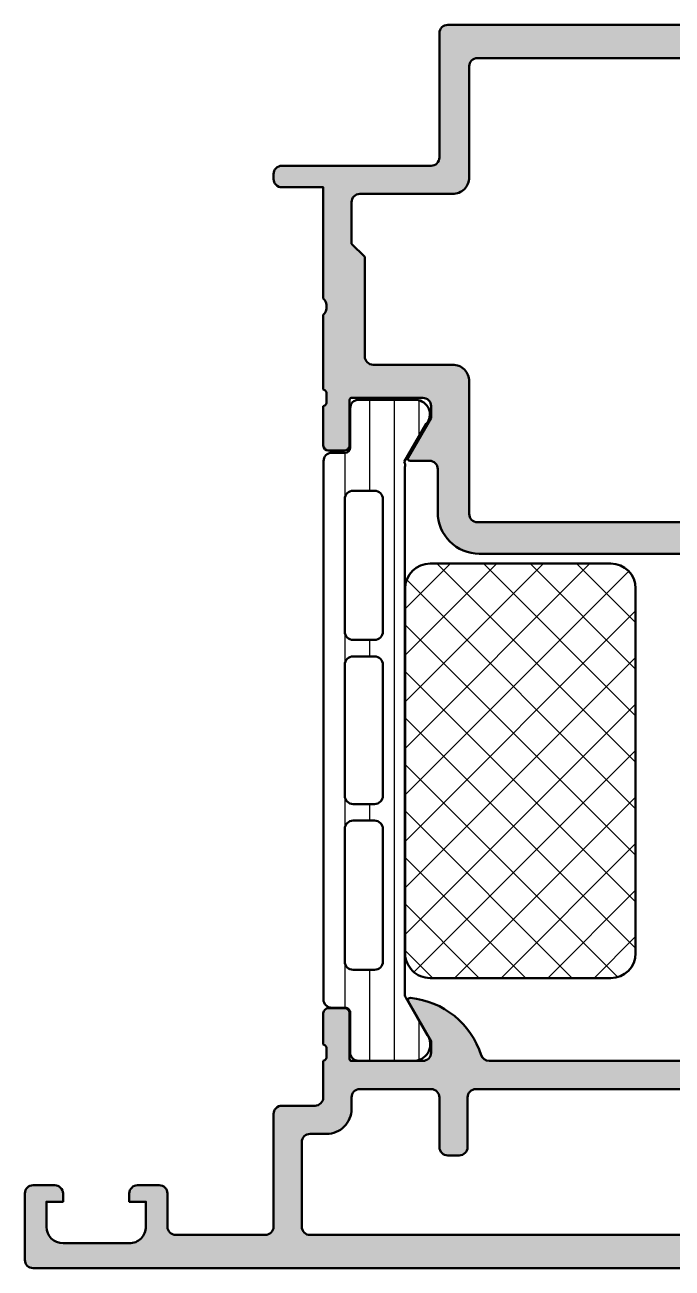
# Model space of a CAD drawing. Extents: x 0 to 94, y 0 to 75.
# Drawn here: x 0 to 39, y 0 to 75 of the extents above; entities that cross this region are included whole.
import ezdxf

# ---------------------------------------------------------------- set-up
doc = ezdxf.new("R2010")
doc.units = 0
for name, color, linetype, lineweight in [('0S-Alu contour', 7, 'Continuous', 50), ('0S-Alu hatch', 252, 'Continuous', 25), ('0S-Plastic contour', 254, 'Continuous', 50), ('0S-Plastic hatch', 253, 'Continuous', 25), ('0S-PT contour', 91, 'Continuous', 50), ('0S-PT hatch', 103, 'Continuous', 25)]:
    doc.layers.add(name, color=color, linetype=linetype, lineweight=lineweight)

# ---------------------------------------------------------------- blocks, each defined once
blk = doc.blocks.new('398010__4CAEC160_50F3_48EF_9B79_9AD061404287_')
at = {"layer": '0S-Alu hatch'}
h = blk.add_hatch(color=256, dxfattribs=at)
edge = h.paths.add_edge_path()
edge.add_line((25.00000381469725, 74.5000000000002), (25.00000381469702, 67.00000000000026))
edge.add_ellipse((24.50000998983143, 66.99999382486538), major_axis=(-0.4999938249037308, 0), ratio=1, start_angle=89.99929237298232, end_angle=180.0007076269437, ccw=False)
edge.add_line((24.50000381469703, 66.49999999999979), (15.50004196260578, 66.50000000000003))
edge.add_arc((15.49998092744469, 66.00003051944137), 0.4999694842841797, 89.99300545883199, 180.0034974838206)
edge.add_line((15.00001144409201, 66.00000000000004), (15.00001144409201, 65.70007324428173))
edge.add_arc((15.49998092371895, 65.69999695033682), 0.4999694854480623, 179.9912568243033, 270.0034975911351)
edge.add_line((15.50001144409678, 65.20002746582031), (18.00000381469714, 65.20002746582031))
edge.add_line((18.00000381469714, 65.20002746582031), (18.00000381469725, 58.50001977791476))
edge.add_ellipse((17.47505626417112, 58.00002746582028), major_axis=(-0.7249567179887084, 0), ratio=1, start_angle=136.3947622148521, end_angle=223.6052377850953, ccw=False)
edge.add_line((18.00000381469679, 57.50003515372532), (18.00000381469691, 52.99998599809123))
edge.add_ellipse((17.921167368702, 52.73246540795897), major_axis=(-0.2788950543875297, 0), ratio=1, start_angle=178.8354106258578, end_angle=253.5801235804592, ccw=False)
edge.add_line((18.20000481330554, 52.7267969999998), (18.20000481330554, 52.27320299999994))
edge.add_ellipse((17.92113671766257, 52.26754234052294), major_axis=(-0.2789255417369467, 0), ratio=1, start_angle=106.4245945553148, end_angle=181.1628700728737, ccw=False)
edge.add_line((18.0000038133055, 51.99999900000014), (18.0000038133055, 49.62034869530597))
edge.add_arc((18.30000381330556, 49.62034869530601), 0.3000000000000682, 180, 270)
edge.add_line((18.30000381330556, 49.32034869530594), (19.27997813234843, 49.32034869530594))
edge.add_arc((19.2799781323483, 49.6203486953059), 0.2999999999999687, 270.0000000000244, 360)
edge.add_line((19.57997813234827, 49.6203486953059), (19.57997813234816, 52.38034669530583))
edge.add_ellipse((19.69997813234813, 52.38034669530557), major_axis=(-0.1199999999999761, 0), ratio=1, start_angle=269.99999999987784, end_angle=360, ccw=False)
edge.add_line((19.69997813234839, 52.50034669530555), (23.99998855585498, 52.50034669530555))
edge.add_ellipse((24.00001907342788, 52.00036958383839), major_axis=(-0.4999771123985252, 0), ratio=1, start_angle=179.9973770483926, end_angle=270.00349721634376, ccw=False)
edge.add_line((24.4999961853025, 52.00034669531533), (24.49999618530283, 51.30034974706325))
edge.add_line((24.49999618530283, 51.30034974706325), (23.11175155639602, 48.89582399022768))
edge.add_arc((23.23872076858433, 48.83914523234827), 0.1390455408795058, 155.9441278440762, 266.6055073212496)
edge.add_line((23.23048782348688, 48.70034364354793), (24.39999618565501, 48.70034364354771))
edge.add_ellipse((24.40011442612728, 48.20046189624719), major_axis=(-0.4998817612846297, 0), ratio=1, start_angle=180.0048099249231, end_angle=270.01355256505894, ccw=False)
edge.add_line((24.89999618565047, 48.2005038608338), (24.8999961849547, 45.60002746582017))
edge.add_arc((27.39999618495459, 45.60002746582009), 2.499999999999886, 180, 270.0000000000026)
edge.add_line((27.3999961849547, 43.1000274658202), (59.40001068050968, 43.10002746582043))
edge.add_arc((59.40001068084436, 45.60002746543209), 2.499999999611659, 269.9999999923297, 360)
edge.add_line((61.90001068045602, 45.60002746543209), (61.90001068115201, 48.200343643494))
edge.add_ellipse((62.40001068120571, 48.20034364349426), major_axis=(-0.5000000000537029, 0), ratio=1, start_angle=269.9999999994577, end_angle=360, ccw=False)
edge.add_line((62.40001068121045, 48.70034364354797), (63.56951904296851, 48.70034364354774))
edge.add_arc((63.56129426719748, 48.83914027023566), 0.1390401039859711, 273.3912532341851, 384.0591116009176)
edge.add_line((63.68825531005835, 48.89582399022746), (62.30001068115187, 51.30034974706308))
edge.add_line((62.30001068115187, 51.30034974706308), (62.30001068115256, 52.00034669530615))
edge.add_ellipse((62.80000036104187, 52.00035701541647), major_axis=(-0.4999896799958244, 0), ratio=1, start_angle=-90.00118262198191, end_angle=0.0011826219716795094, ccw=False)
edge.add_line((62.80001068115256, 52.50034669530578), (67.10002873271513, 52.50034669530589))
edge.add_ellipse((67.10002873271517, 52.38034669530604), major_axis=(-0.1199999999998553, 0), ratio=1, start_angle=180, end_angle=270.00000000002035, ccw=False)
edge.add_line((67.22002873271502, 52.38034669530605), (67.22002873271502, 49.62034869530583))
edge.add_arc((67.52002873271492, 49.62034869530583), 0.2999999999998919, 180, 270.0000000000108)
edge.add_line((67.52002873271498, 49.32034869530594), (68.50000305175784, 49.32034869530594))
edge.add_arc((68.50000305175784, 49.62034869530589), 0.2999999999999581, 270, 360)
edge.add_line((68.8000030517578, 49.62034869530589), (68.8000030517578, 51.50035969531433))
edge.add_ellipse((68.87887014740103, 51.76790303583723), major_axis=(-0.2789255417371351, 0), ratio=1, start_angle=-1.1628700729100956, end_angle=73.57540544463052, ccw=False)
edge.add_line((68.60000205175788, 51.77356369531441), (68.60000205175785, 52.22715769531458))
edge.add_ellipse((68.87883949830089, 52.23282610331298), major_axis=(-0.2788950563274098, 0), ratio=1, start_angle=-73.58012358049558, end_angle=1.1645893741015811, ccw=False)
edge.add_line((68.8000030517578, 52.50034669530606), (68.8000030517578, 59.49997711110995))
edge.add_arc((67.80002594081458, 59.50003814624513), 0.9999771128059176, 359.9965028643547, 450.0013114757804)
edge.add_line((67.80000305176803, 60.50001525878909), (67.30000305175757, 60.50001525878932))
edge.add_line((67.30000305175757, 60.50001525878932), (67.30000305175723, 55.20035432470911))
edge.add_ellipse((66.3000106812098, 55.20033906594059), major_axis=(-0.9999923706638472, 0), ratio=1, start_angle=89.99956286183863, end_angle=180.0008742696332, ccw=False)
edge.add_line((66.3000030517678, 54.20034669530585), (64.9999999999993, 54.20034669530583))
edge.add_ellipse((65.0000012446664, 55.20034031059753), major_axis=(-0.9999936152924819, 0), ratio=1, start_angle=-0.00036581884427278055, end_angle=89.99992868537362, ccw=False)
edge.add_line((64.00000762939429, 55.20034669530005), (64.00000762939452, 65.00001525878886))
edge.add_ellipse((64.52495528817705, 65.50000767399384), major_axis=(-0.7249568674919686, 0), ratio=1, start_angle=-43.605237785120096, end_angle=43.60523778512021, ccw=False)
edge.add_line((64.00000762939452, 66.0000000891988), (64.00000024611812, 71.99998956508273))
edge.add_ellipse((64.99999237049224, 72.0000048238678), major_axis=(-0.9999921244905332, 0), ratio=1, start_angle=-90.00087427815919, end_angle=0.0008742708839122315, ccw=False)
edge.add_line((65.00000762940452, 72.99999694824191), (66.30000305175723, 72.99999694824189))
edge.add_ellipse((66.2999975321593, 71.99999142864338), major_axis=(-1.000005519613735, 0), ratio=1, start_angle=180.0003162479465, end_angle=269.99968375207936, ccw=False)
edge.add_line((67.30000305175781, 71.99999694824179), (67.30000305175757, 70.49999999999977))
edge.add_line((67.30000305175757, 70.49999999999977), (67.90000152587842, 70.49999999999977))
edge.add_line((67.90000152587842, 70.49999999999977), (69.00000000000021, 71.60000610351548))
edge.add_line((69.00000000000021, 71.60000610351548), (68.99999999999999, 75))
edge.add_line((68.99999999999999, 75), (25.50000381469669, 75))
edge.add_arc((25.50000655556443, 74.49999725913284), 0.5000027408746761, 90.000314078586, 179.9996859215192)
edge = h.paths.add_edge_path()
edge.add_line((26.80000686645506, 65.80002746579908), (26.80000686645506, 72.50000305175774))
edge.add_ellipse((27.30001216693481, 72.49999775127789), major_axis=(-0.500005300507837, 0), ratio=1, start_angle=270.00060738382444, end_angle=359.9993926164031, ccw=False)
edge.add_line((27.30000686645484, 73.00000305175763), (61.80000767837156, 73.0000030517576))
edge.add_ellipse((61.80001528315917, 72.50001070552143), major_axis=(-0.4999923462939928, 0), ratio=1, start_angle=179.9991229288424, end_angle=270.0008714578091, ccw=False)
edge.add_line((62.30000762939458, 72.50000305174805), (62.30000762939436, 54.7003466953054))
edge.add_ellipse((61.80000762939478, 54.7003466953054), major_axis=(-0.4999999999995737, 0), ratio=1, start_angle=90.00000000000318, end_angle=180, ccw=False)
edge.add_line((61.80000762939481, 54.20034669530583), (61.00001525878927, 54.20034669530579))
edge.add_arc((61.00001258324677, 53.20034907741524), 0.9999976178941349, 89.99984670234186, 180.000136486339)
edge.add_line((60.00001496535547, 53.20034669530603), (60.00025646722814, 48.70114946803997))
edge.add_line((60.00025646722814, 48.70114946803997), (59.99999237060499, 45.49999694824269))
edge.add_ellipse((59.49998163842146, 45.50003819936844), major_axis=(-0.5000107338851534, 0), ratio=1, start_angle=90.0021040367011, end_angle=179.99527307066, ccw=False)
edge.add_line((59.49999999999964, 45.00002746582043), (27.30000686506308, 45.00002746582035))
edge.add_ellipse((27.30003738263598, 45.50005798200163), major_axis=(-0.500030517112549, 0), ratio=1, start_angle=0.0034966833097200833, end_angle=89.99650315716917, ccw=False)
edge.add_line((26.80000686645461, 45.50002746582035), (26.80000686645518, 53.50034669531051))
edge.add_arc((25.80001271374104, 53.50035254259147), 0.9999941527312328, 359.9996649735207, 450.0003350267149)
edge.add_line((25.80000686645597, 54.50034669530561), (21.00005721358126, 54.5003466953059))
edge.add_ellipse((21.00000380781464, 55.00033906527024), major_axis=(-0.4999923728165613, 0), ratio=1, start_angle=-0.0008743575901917211, end_angle=90.00611994342557, ccw=False)
edge.add_line((20.5000114350563, 55.00034669536353), (20.5000114350555, 61.00001532264619))
edge.add_line((20.5000114350555, 61.00001532264619), (19.70000707549285, 61.80001968220825))
edge.add_line((19.70000707549285, 61.80001968220825), (19.70000686645526, 64.30001983636758))
edge.add_ellipse((20.20004501400969, 64.29998931878964), major_axis=(-0.5000381484856741, 0), ratio=1, start_angle=270.00437105373203, end_angle=359.99650320995886, ccw=False)
edge.add_line((20.2000068664597, 64.8000274658202), (25.80001449583027, 64.80002746582))
edge.add_arc((25.80002212521473, 65.80001220714765), 0.9999847413567547, 269.9995628618002, 360.0008742696332)
at = {"layer": '0S-Alu contour', "color": 7}
for points in [[(25.00000381469725, 74.5000000000002), (25.00000381469702, 67.00000000000026)], [(67.30000305175781, 71.99999694824179), (67.30000305175757, 70.49999999999977), (67.90000152587842, 70.49999999999977), (69.00000000000021, 71.60000610351548), (68.99999999999999, 75), (25.50000381469669, 75)], [(27.30000686645484, 73.00000305175763), (61.80000767837156, 73.0000030517576)], [(65.00000762940452, 72.99999694824191), (66.30000305175723, 72.99999694824189)], [(26.80000686645506, 65.80002746579908), (26.80000686645506, 72.50000305175774)], [(62.30000762939458, 72.50000305174805), (62.30000762939436, 54.7003466953054)], [(64.00000762939452, 66.0000000891988), (64.00000024611812, 71.99998956508273)], [(24.50000381469703, 66.49999999999979), (15.50004196260578, 66.50000000000003)], [(15.00001144409201, 66.00000000000004), (15.00001144409201, 65.70007324428173)], [(15.50001144409678, 65.20002746582031), (18.00000381469714, 65.20002746582031), (18.00000381469725, 58.50001977791476)], [(20.2000068664597, 64.8000274658202), (25.80001449583027, 64.80002746582)], [(64.00000762939429, 55.20034669530005), (64.00000762939452, 65.00001525878886)], [(20.5000114350563, 55.00034669536353), (20.5000114350555, 61.00001532264619), (19.70000707549285, 61.80001968220825), (19.70000686645526, 64.30001983636758)], [(67.80000305176803, 60.50001525878909), (67.30000305175757, 60.50001525878932), (67.30000305175723, 55.20035432470911)], [(68.8000030517578, 52.50034669530606), (68.8000030517578, 59.49997711110995)], [(18.00000381469679, 57.50003515372532), (18.00000381469691, 52.99998599809123)], [(25.80000686645597, 54.50034669530561), (21.00005721358126, 54.5003466953059)], [(61.80000762939481, 54.20034669530583), (61.00001525878927, 54.20034669530579)], [(66.3000030517678, 54.20034669530585), (64.9999999999993, 54.20034669530583)], [(26.80000686645461, 45.50002746582035), (26.80000686645518, 53.50034669531051)], [(18.20000481330554, 52.7267969999998), (18.20000481330554, 52.27320299999994)], [(19.69997813234839, 52.50034669530555), (23.99998855585498, 52.50034669530555)], [(60.00001496535547, 53.20034669530603), (60.00025646722814, 48.70114946803997), (59.99999237060499, 45.49999694824269)], [(62.80001068115256, 52.50034669530578), (67.10002873271513, 52.50034669530589)], [(18.0000038133055, 51.99999900000014), (18.0000038133055, 49.62034869530597)], [(19.57997813234827, 49.6203486953059), (19.57997813234816, 52.38034669530583)], [(24.4999961853025, 52.00034669531533), (24.49999618530283, 51.30034974706325), (23.11175155639602, 48.89582399022768)], [(63.68825531005835, 48.89582399022746), (62.30001068115187, 51.30034974706308), (62.30001068115256, 52.00034669530615)], [(67.22002873271502, 52.38034669530605), (67.22002873271502, 49.62034869530583)], [(68.60000205175788, 51.77356369531441), (68.60000205175785, 52.22715769531458)], [(68.8000030517578, 49.62034869530589), (68.8000030517578, 51.50035969531433)], [(18.30000381330556, 49.32034869530594), (19.27997813234843, 49.32034869530594)], [(67.52002873271498, 49.32034869530594), (68.50000305175784, 49.32034869530594)], [(23.23048782348688, 48.70034364354793), (24.39999618565501, 48.70034364354771)], [(24.89999618565047, 48.2005038608338), (24.8999961849547, 45.60002746582017)], [(61.90001068045602, 45.60002746543209), (61.90001068115201, 48.200343643494)], [(62.40001068121045, 48.70034364354797), (63.56951904296851, 48.70034364354774)], [(59.49999999999964, 45.00002746582043), (27.30000686506308, 45.00002746582035)], [(27.3999961849547, 43.1000274658202), (59.40001068050968, 43.10002746582043)]]:
    blk.add_lwpolyline(points, dxfattribs=at)
for centre, radius, start, end in [((25.50000655556443, 74.49999725913284), 0.5000027408746761, 90.000314078586, 179.9996859215192), ((15.49998092744469, 66.00003051944137), 0.4999694842841797, 89.99300545883199, 180.0034974838206), ((15.49998092371895, 65.69999695033682), 0.4999694854480623, 179.9912568243033, 270.0034975911351), ((25.80002212521473, 65.80001220714765), 0.9999847413567547, 269.9995628618002, 0.0008742696332149), ((67.80002594081458, 59.50003814624513), 0.9999771128059176, 359.9965028643547, 90.00131147578038), ((25.80001271374104, 53.50035254259147), 0.9999941527312328, 359.9996649735207, 90.00033502671494), ((61.00001258324677, 53.20034907741524), 0.9999976178941349, 89.99984670234186, 180.000136486339), ((18.30000381330556, 49.62034869530601), 0.3000000000000682, 180, 270), ((19.2799781323483, 49.6203486953059), 0.2999999999999687, 270.0000000000244, 0), ((67.52002873271492, 49.62034869530583), 0.2999999999998919, 180, 270.0000000000108), ((68.50000305175784, 49.62034869530589), 0.2999999999999581, 270, 0), ((23.23872076858433, 48.83914523234827), 0.1390455408795058, 155.9441278440762, 266.6055073212496), ((63.56129426719748, 48.83914027023566), 0.1390401039859711, 273.3912532341851, 24.05911160091762), ((27.39999618495459, 45.60002746582009), 2.499999999999886, 180, 270.0000000000026), ((59.40001068084436, 45.60002746543209), 2.499999999611659, 269.9999999923297, 0)]:
    blk.add_arc(centre, radius, start, end, dxfattribs=at)
at = {"layer": '0S-Alu contour', "color": 7, "extrusion": (0, 0, -1)}
for centre, radius, start, end in [((-27.30001216693481, 72.49999775127789), 0.500005300507837, 0.0006073835968691, 89.99939261617557), ((-61.80001528315917, 72.50001070552143), 0.4999923462939928, 89.99912854219086, 180.0008770711577), ((-64.99999237049224, 72.0000048238678), 0.9999921244905332, 359.9991257291161, 90.00087427815929), ((-66.2999975321593, 71.99999142864338), 1.000005519613735, 90.00031624792067, 179.9996837520535), ((-24.50000998983143, 66.99999382486538), 0.4999938249037308, 179.9992923730563, 270.0007076270177), ((-64.52495528817705, 65.50000767399384), 0.7249568674919686, 316.3947622148798, 43.60523778512015), ((-20.20004501400969, 64.29998931878964), 0.5000381484856741, 0.0034967900411462, 89.99562894626794), ((-17.47505626417112, 58.00002746582028), 0.7249567179887084, 136.3947622149047, 223.6052377851479), ((-21.00000380781464, 55.00033906527024), 0.4999923728165614, 269.9938800565744, 0.0008743575902761), ((-65.0000012446664, 55.20034031059753), 0.9999936152924819, 270.0000713146264, 0.0003658188442156), ((-66.3000106812098, 55.20033906594059), 0.9999923706638474, 179.9991257303668, 270.0004371381614), ((-61.80000762939478, 54.7003466953054), 0.4999999999995737, 180, 269.9999999999968), ((-17.921167368702, 52.73246540795897), 0.2788950543875297, 106.4198764195408, 181.1645893741422), ((-19.69997813234813, 52.38034669530557), 0.1199999999999761, 0, 90.00000000012214), ((-24.00001907342788, 52.00036958383839), 0.4999771123985253, 89.99650278365625, 180.0026229516075), ((-62.80000036104187, 52.00035701541647), 0.4999896799958245, 359.9988173780283, 90.00118262198185), ((-67.10002873271517, 52.38034669530604), 0.1199999999998553, 89.99999999997966, 180), ((-68.87883949830089, 52.23282610331298), 0.2788950563274098, 358.8354106258984, 73.58012358049558), ((-17.92113671766257, 52.26754234052294), 0.2789255417369467, 178.8371299271263, 253.5754054446852), ((-68.87887014740103, 51.76790303583723), 0.2789255417371351, 286.4245945553695, 1.162870072910046), ((-24.40011442612728, 48.20046189624719), 0.4998817612846297, 89.98644743494108, 179.9951900750769), ((-62.40001068120571, 48.20034364349426), 0.5000000000537029, 0, 90.00000000054226), ((-27.30003738263598, 45.50005798200163), 0.500030517112549, 270.0034968428308, 359.9965033166903), ((-59.49998163842146, 45.50003819936844), 0.5000107338851534, 180.0047269293401, 269.9978959632989)]:
    blk.add_arc(centre, radius, start, end, dxfattribs=at)
blk = doc.blocks.new('284167__9FF14E0D_E4F5_4921_BB62_812A449FFD7F___4BD39322_D1FB_4770_93E0_556869F0420E_')
at = {"layer": '0S-Plastic hatch'}
h = blk.add_hatch(dxfattribs=at)
h.set_pattern_fill('ANSI31', color=256, scale=0.4680000000000001, angle=45, style=0)
h.set_pattern_definition([(90, (0, 0), (-1.4859, 0), [])])
edge = h.paths.add_edge_path()
edge.add_line((18.012284671207, 48.68629611517188), (18.00771532879295, 16.20999699999999))
edge.add_arc((18.50771264988376, 16.2099943210908), 0.4999973210979756, 179.999693017615, 270.0003069820262)
edge.add_line((18.50771532879295, 15.709997), (19.31804666212627, 15.709997))
edge.add_ellipse((19.31804666212628, 15.40999699999998), major_axis=(-0.3000000000000167, 0), ratio=1, start_angle=180, end_angle=270.0000000000007, ccw=False)
edge.add_line((19.6180466621263, 15.40999699999998), (19.61771471172926, 13.00999861706365))
edge.add_arc((20.11771068916785, 13.00999597743857), 0.499995977445553, 179.9996975182267, 270.0003024811851)
edge.add_line((20.11771332879292, 12.50999999999998), (23.59425482689244, 12.50999999999999))
edge.add_arc((23.45194417790108, 13.49981807472284), 0.9999960709244803, 278.1816080518998, 392.727016099841)
edge.add_line((24.29319682689243, 14.040453), (22.97472711240579, 16.32410984675018))
edge.add_ellipse((23.40773982913654, 16.57410982104974), major_axis=(-0.5000000000003226, 0), ratio=1, start_angle=-5.991033771124421e-05, end_angle=29.99999659932371, ccw=False)
edge.add_line((22.90773982913648, 16.57411034386606), (22.91230917155048, 48.32218381689068))
edge.add_arc((22.50068974349144, 48.44220098215322), 0.428759458803312, 343.7447344737446, 388.0712771799606)
edge.add_line((22.87901117313851, 48.6439621513189), (24.20261619269883, 50.92258472413218))
edge.add_arc((23.5374419017172, 51.50458357370539), 0.883843593792155, 318.8154728077716, 446.0176458804686)
edge.add_line((23.59882416930651, 52.38629311517187), (20.12228267120699, 52.38629311517187))
edge.add_arc((20.12228003158191, 51.88629713773328), 0.4999959774455636, 89.9996975188133, 180.0003024817733)
edge.add_line((19.62228405414331, 51.88629449810308), (19.62261600454033, 49.48629611517187))
edge.add_ellipse((19.32261600454035, 49.48629611517186), major_axis=(-0.2999999999999864, 0), ratio=1, start_angle=90.00000000000341, end_angle=180, ccw=False)
edge.add_line((19.32261600454036, 49.18629611517188), (18.512284671207, 49.18629611517188))
edge.add_arc((18.5122819922978, 48.68629879408107), 0.4999973210979793, 89.99969301797381, 180.0003069823849)
edge = h.paths.add_edge_path()
edge.add_line((19.29332229197772, 38.39687486731587), (19.29332229197772, 46.39688707400302))
edge.add_ellipse((19.79330703318862, 46.39688707400822), major_axis=(-0.4999847412109092, 0), ratio=1, start_angle=270, end_angle=360, ccw=False)
edge.add_line((19.79330703318862, 46.89687181521914), (21.09331771434103, 46.89687181521914))
edge.add_ellipse((21.09331771434103, 46.39685655643011), major_axis=(-0.5000152587890411, 0), ratio=1, start_angle=180, end_angle=270, ccw=False)
edge.add_line((21.59333297313006, 46.3968565564249), (21.59333297313006, 38.3968748673234))
edge.add_ellipse((21.09333661248674, 38.39687122796433), major_axis=(-0.4999963606565678, 0), ratio=1, start_angle=89.9995829574089, end_angle=180.0004170428646, ccw=False)
edge.add_line((21.09333297313006, 37.89687486732101), (19.79333886686217, 37.89687486732101))
edge.add_ellipse((19.79332229406536, 38.396874869134), major_axis=(-0.5000000020876408, 0), ratio=1, start_angle=0, end_angle=90.00189910261622, ccw=False)
edge = h.paths.add_edge_path()
edge.add_line((19.29332229197772, 28.49687486731581), (19.29332229197772, 36.39687486731581))
edge.add_ellipse((19.79332229197772, 36.39687486732101), major_axis=(-0.5000000000000001, 0), ratio=1, start_angle=270, end_angle=360, ccw=False)
edge.add_line((19.79332229197772, 36.89687486732101), (21.09333297313005, 36.89687486732101))
edge.add_ellipse((21.09333297313006, 36.39687486732102), major_axis=(-0.499999999999993, 0), ratio=1, start_angle=180, end_angle=270.00000000000165, ccw=False)
edge.add_line((21.59333297313006, 36.39687486731582), (21.59333297313006, 28.49687486732102))
edge.add_ellipse((21.09333297313005, 28.49687486732102), major_axis=(-0.5000000000000107, 0), ratio=1, start_angle=90.00000000119371, end_angle=180, ccw=False)
edge.add_line((21.09333297314046, 27.996874867321), (19.79332229198812, 27.996874867321))
edge.add_ellipse((19.79332229197772, 28.496874867321), major_axis=(-0.4999999999999964, 0), ratio=1, start_angle=0, end_angle=90.000000001192, ccw=False)
edge = h.paths.add_edge_path()
edge.add_line((19.29332229196731, 18.49687791942814), (19.29332229196731, 26.4968748673158))
edge.add_ellipse((19.79332229412463, 26.49687486543835), major_axis=(-0.5000000021573145, 0), ratio=1, start_angle=269.9981009105044, end_angle=360, ccw=False)
edge.add_line((19.79333886680695, 26.99687486732101), (21.09333297311969, 26.99687486732102))
edge.add_ellipse((21.09333661247639, 26.49687850667776), major_axis=(-0.4999963606565041, 0), ratio=1, start_angle=179.9995829571355, end_angle=270.0004170425943, ccw=False)
edge.add_line((21.59333297311966, 26.49687486732099), (21.59333297311965, 18.49687791943572))
edge.add_ellipse((21.09333661247628, 18.49687428007665), major_axis=(-0.4999963606566177, 0), ratio=1, start_angle=89.9995829574155, end_angle=180.0004170428646, ccw=False)
edge.add_line((21.09333297311966, 17.99687791943328), (19.79333886685177, 17.99687791943328))
edge.add_ellipse((19.79332229405494, 18.49687792124626), major_axis=(-0.5000000020876345, 0), ratio=1, start_angle=0, end_angle=90.00189910261793, ccw=False)
at = {"layer": '0S-Alu contour', "color": 7}
for points in [[(19.79330703318862, 46.89687181521914), (21.09331771434103, 46.89687181521914)], [(19.29332229197772, 38.39687486731587), (19.29332229197772, 46.39688707400302)], [(21.59333297313006, 46.3968565564249), (21.59333297313006, 38.3968748673234)], [(21.09333297313006, 37.89687486732101), (19.79333886686217, 37.89687486732101)], [(19.79332229197772, 36.89687486732101), (21.09333297313005, 36.89687486732101)], [(19.29332229197772, 28.49687486731581), (19.29332229197772, 36.39687486731581)], [(21.59333297313006, 36.39687486731582), (21.59333297313006, 28.49687486732102)], [(21.09333297314046, 27.996874867321), (19.79332229198812, 27.996874867321)], [(19.29332229196731, 18.49687791942814), (19.29332229196731, 26.4968748673158)], [(19.79333886680695, 26.99687486732101), (21.09333297311969, 26.99687486732102)], [(21.59333297311966, 26.49687486732099), (21.59333297311965, 18.49687791943572)], [(21.09333297311966, 17.99687791943328), (19.79333886685177, 17.99687791943328)]]:
    blk.add_lwpolyline(points, dxfattribs=at)
at = {"layer": '0S-Alu contour', "color": 7, "extrusion": (0, 0, -1)}
for centre, radius, start, end in [((-19.79330703318862, 46.39688707400822), 0.4999847412109092, 0, 90), ((-21.09331771434103, 46.39685655643011), 0.5000152587890411, 90, 180), ((-19.79332229406536, 38.396874869134), 0.5000000020876408, 269.9981008973838, 0), ((-21.09333661248674, 38.39687122796433), 0.4999963606565678, 179.9995829571354, 270.0004170425911), ((-19.79332229197772, 36.39687486732101), 0.5000000000000001, 0, 90), ((-21.09333297313006, 36.39687486732102), 0.499999999999993, 89.99999999999837, 180), ((-19.79332229197772, 28.496874867321), 0.4999999999999964, 269.999999998808, 0), ((-21.09333297313005, 28.49687486732102), 0.5000000000000107, 180, 269.9999999988063), ((-19.79332229412463, 26.49687486543835), 0.5000000021573145, 0, 90.00189908949562), ((-21.09333661247639, 26.49687850667776), 0.4999963606565041, 89.9995829574057, 180.0004170428646), ((-19.79332229405494, 18.49687792124626), 0.5000000020876345, 269.9981008973821, 0), ((-21.09333661247628, 18.49687428007665), 0.4999963606566177, 179.9995829571354, 270.0004170425845)]:
    blk.add_arc(centre, radius, start, end, dxfattribs=at)
at = {"layer": '0S-Plastic contour', "color": 7}
for points in [[(19.62228405414331, 51.88629449810308), (19.62261600454033, 49.48629611517187)], [(23.59882416930651, 52.38629311517187), (20.12228267120699, 52.38629311517187)], [(22.87901117313851, 48.6439621513189), (24.20261619269883, 50.92258472413218)], [(19.32261600454036, 49.18629611517188), (18.512284671207, 49.18629611517188)], [(18.012284671207, 48.68629611517188), (18.00771532879295, 16.20999699999999)], [(22.90773982913648, 16.57411034386606), (22.91230917155048, 48.32218381689068)], [(24.29319682689243, 14.040453), (22.97472711240579, 16.32410984675018)], [(18.50771532879295, 15.709997), (19.31804666212627, 15.709997)], [(19.6180466621263, 15.40999699999998), (19.61771471172926, 13.00999861706365)], [(20.11771332879292, 12.50999999999998), (23.59425482689244, 12.50999999999999)]]:
    blk.add_lwpolyline(points, dxfattribs=at)
for centre, radius, start, end in [((20.12228003158191, 51.88629713773328), 0.4999959774455636, 89.9996975188133, 180.0003024817733), ((23.5374419017172, 51.50458357370539), 0.883843593792155, 318.8154728077716, 86.01764588046858), ((18.5122819922978, 48.68629879408107), 0.4999973210979793, 89.99969301797381, 180.0003069823849), ((22.50068974349144, 48.44220098215322), 0.428759458803312, 343.7447344737446, 28.07127717996062), ((18.50771264988376, 16.2099943210908), 0.4999973210979756, 179.999693017615, 270.0003069820262), ((23.45194417790108, 13.49981807472284), 0.9999960709244803, 278.1816080518998, 32.72701609984104), ((20.11771068916785, 13.00999597743857), 0.499995977445553, 179.9996975182267, 270.0003024811851)]:
    blk.add_arc(centre, radius, start, end, dxfattribs=at)
at = {"layer": '0S-Plastic contour', "color": 7, "extrusion": (0, 0, -1)}
for centre, radius, start, end in [((-19.32261600454035, 49.48629611517186), 0.2999999999999865, 180, 269.9999999999966), ((-23.40773982913654, 16.57410982104974), 0.5000000000003226, 330.0000034006763, 5.99103376539e-05), ((-19.31804666212628, 15.40999699999998), 0.3000000000000167, 89.99999999999935, 180)]:
    blk.add_arc(centre, radius, start, end, dxfattribs=at)
blk = doc.blocks.new('382890__9C0E3EC0_4FD3_4863_83E0_28C2DC53B0B3_')
at = {"layer": '0S-PT hatch'}
h = blk.add_hatch(dxfattribs=at)
h.set_pattern_fill('ANSI37', color=256, scale=0.625, angle=90, style=0)
h.set_pattern_definition([(135, (0, 0), (-1.403165018917055, -1.403165018917055), []), (225, (0, 0), (1.403165018917055, -1.403165018917055), [])])
edge = h.paths.add_edge_path()
edge.add_line((36.83562607359132, 40.99999694789118), (36.83562607359132, 18.99999694789118))
edge.add_ellipse((35.33562429310079, 18.99999872838171), major_axis=(-1.500001780491592, 0), ratio=1, start_angle=90.00006800964832, end_angle=179.9999319815088, ccw=False)
edge.add_line((35.33562607359132, 17.49999694789117), (24.43559364866457, 17.49999694789117))
edge.add_ellipse((24.43559416606342, 18.99999746528954), major_axis=(-1.500000517398451, 0), ratio=1, start_angle=-1.976628891497967e-05, end_angle=89.99998023682639, ccw=False)
edge.add_line((22.93559364866506, 18.99999798276994), (22.93559364866506, 40.99999694789118))
edge.add_ellipse((24.43559732925236, 40.99999326730388), major_axis=(-1.500003680591817, 0), ratio=1, start_angle=270.00014058775304, end_angle=359.99985940963523, ccw=False)
edge.add_line((24.43559364866457, 42.49999694789117), (35.33562607359132, 42.49999694789117))
edge.add_ellipse((35.33562112971147, 40.99999200401132), major_axis=(-1.500004943887998, 0), ratio=1, start_angle=180.0001888423018, end_angle=269.9998111583225, ccw=False)
at = {"layer": '0S-PT contour', "color": 7}
for points in [[(24.43559364866457, 42.49999694789117), (35.33562607359132, 42.49999694789117)], [(22.93559364866506, 18.99999798276994), (22.93559364866506, 40.99999694789118)], [(36.83562607359132, 40.99999694789118), (36.83562607359132, 18.99999694789118)], [(35.33562607359132, 17.49999694789117), (24.43559364866457, 17.49999694789117)]]:
    blk.add_lwpolyline(points, dxfattribs=at)
at = {"layer": '0S-PT contour', "color": 7, "extrusion": (0, 0, -1)}
for centre, radius, start, end in [((-24.43559732925236, 40.99999326730388), 1.500003680591817, 0.0001405903647796, 89.99985941224696), ((-35.33562112971147, 40.99999200401132), 1.500004943887998, 90.00018884167753, 179.9998111576982), ((-24.43559416606342, 18.99999746528954), 1.500000517398451, 270.0000197631737, 1.97662889618e-05), ((-35.33562429310079, 18.99999872838171), 1.500001780491592, 180.0000680184912, 269.9999319903517)]:
    blk.add_arc(centre, radius, start, end, dxfattribs=at)
blk = doc.blocks.new('398090__F8D72EF5_3CCC_4CC1_8F6D_CE5387689F44_')
at = {"layer": '0S-Alu hatch'}
h = blk.add_hatch(color=256, dxfattribs=at)
edge = h.paths.add_edge_path()
edge.add_line((15.00009906006744, 9.30000305175833), (15.00009906006691, 2.500000000000392))
edge.add_ellipse((14.50009089810943, 2.500008161957708), major_axis=(-0.500008162024098, 0), ratio=1, start_angle=90.00093527614882, end_angle=179.9990647238012, ccw=False)
edge.add_line((14.50009906006677, 2.000000000000227), (9.100105163588239, 2.000000000000227))
edge.add_ellipse((9.100135681160914, 2.500030517578615), major_axis=(-0.5000305185096533, 0), ratio=1, start_angle=0.003496843405685013, end_angle=89.9965031572043, ccw=False)
edge.add_line((8.600105163582526, 2.500000000000621), (8.600105163582413, 4.500000000000284))
edge.add_arc((8.100097001625272, 4.499991838042799), 0.5000081620237613, 0.0009352761989486, 89.9990647238496)
edge.add_line((8.100105163582626, 4.999999999999944), (6.800102111829616, 4.999999999999944))
edge.add_arc((6.800132629402583, 4.499969482422175), 0.5000305185090212, 90.00349684282924, 179.9965031565943)
edge.add_line((6.300102111824827, 4.500000000000172), (6.300102111824713, 4.00000000000017))
edge.add_line((6.300102111824713, 4.00000000000017), (7.300102111824372, 3.999999999999886))
edge.add_line((7.300102111824372, 3.999999999999886), (7.300102111824813, 2.500007629403056))
edge.add_ellipse((6.30010211182477, 2.500000000029373), major_axis=(-1.000000000029146, 0), ratio=1, start_angle=90.0000000005968, end_angle=180.0004371304394, ccw=False)
edge.add_line((6.300102111835187, 1.500000000000227), (2.300102111824941, 1.50000000000017))
edge.add_ellipse((2.300133571464796, 2.500031459640836), major_axis=(-1.000031460135504, 0), ratio=1, start_angle=0.001802447807790486, end_angle=89.99819755211632, ccw=False)
edge.add_line((1.300102111824131, 2.500000000002305), (1.300102111824699, 4.000000000000056))
edge.add_line((1.300102111824699, 4.000000000000056), (2.300102111824244, 3.999999999999942))
edge.add_line((2.300102111824244, 3.999999999999942), (2.300102111824713, 4.499961849720302))
edge.add_arc((1.800132630567304, 4.500030514260589), 0.4999694859725174, 359.9921311430412, 450.0017487679904)
edge.add_line((1.800117370619005, 5.000000000000226), (0.5000990600719178, 5.000000000000283))
edge.add_arc((0.5001295776447137, 4.49996948242189), 0.5000305185096466, 90.0034968428097, 179.9965031565943)
edge.add_line((9.90600663329e-05, 4.499999999999888), (9.90600667876e-05, 0.5000000000004672))
edge.add_arc((0.5001148745248543, 0.5000158144584192), 0.5000158147081674, 180.0018121461791, 269.9981878539134)
edge.add_line((0.5000990600668018, 3.411e-13), (93.49999999999935, 0))
edge.add_arc((93.49998418554131, 0.5000158144587202), 0.5000158147088093, 270.0018121460849, 359.9981878538209)
edge.add_line((94.00000000000003, 0.4999999999998597), (94.00000000000026, 4.500000000000795))
edge.add_arc((93.49996948242219, 4.499969482422343), 0.5000305185093195, 0.0034968434056635, 89.99650315721311)
edge.add_line((93.4999999999948, 5.000000000000397), (92.1999816894477, 5.000000000000284))
edge.add_arc((92.19996642949928, 4.500030514260529), 0.4999694859726341, 89.99825123199659, 180.0078688569588)
edge.add_line((91.69999694824175, 4.499961849720315), (91.69999694824222, 4.000000000000113))
edge.add_line((91.69999694824222, 4.000000000000113), (92.69999694824222, 4.000000000000225))
edge.add_line((92.69999694824222, 4.000000000000225), (92.69999694824212, 2.500015120867091))
edge.add_ellipse((91.69999694824213, 2.500015120867145), major_axis=(-0.9999999999999857, 0), ratio=1, start_angle=89.99999999999591, end_angle=180, ccw=False)
edge.add_line((91.69999694824205, 1.500015120867158), (87.69999694824196, 1.500015120867385))
edge.add_ellipse((87.69999694824202, 2.500015120867384), major_axis=(-0.9999999999999992, 0), ratio=1, start_angle=0, end_angle=89.9999999999967, ccw=False)
edge.add_line((86.69999694824202, 2.500015120867385), (86.69999694824222, 4.000000000000284))
edge.add_line((86.69999694824222, 4.000000000000284), (87.69999694824197, 4.000000000000284))
edge.add_line((87.69999694824197, 4.000000000000284), (87.69999694824178, 4.500000000000228))
edge.add_arc((87.19996643066368, 4.499969482422081), 0.5000305185093549, 0.0034968434056635, 89.99650315718382)
edge.add_line((87.19999694823655, 5.00000000000017), (84.39999389648395, 5.000000000000227))
edge.add_arc((84.3999938964839, 4.500000000000282), 0.499999999999945, 89.99999999999349, 180)
edge.add_line((83.89999389648393, 4.500000000000282), (83.89999389648393, 4.10046849174863))
edge.add_arc((84.39999389648395, 4.10046849174863), 0.4999999999999987, 180, 269.9999999999935)
edge.add_line((84.3999938964839, 3.600468491748631), (84.89999389648403, 3.600468491748574))
edge.add_ellipse((84.89999389648398, 3.100468491748583), major_axis=(-0.4999999999999912, 0), ratio=1, start_angle=180, end_angle=269.9999999999935, ccw=False)
edge.add_line((85.39999389648396, 3.100468491748572), (85.39999389648405, 2.300973451000286))
edge.add_ellipse((84.89999389648408, 2.300973451000276), major_axis=(-0.4999999999999858, 0), ratio=1, start_angle=90.003496842826, end_angle=180, ccw=False)
edge.add_line((84.90002441219443, 1.800973451931497), (69.00001484381917, 1.800003051757926))
edge.add_line((69.00001484381917, 1.800003051757926), (69.00002297973768, 3.399993896483922))
edge.add_line((69.00002297973768, 3.399993896483922), (67.9000168762225, 4.500000000000285))
edge.add_line((67.9000168762225, 4.500000000000285), (67.30001077270641, 4.499999999999885))
edge.add_line((67.30001077270641, 4.499999999999885), (67.30001077270666, 2.799995422401426))
edge.add_ellipse((66.30002603143745, 2.79998779302719), major_axis=(-0.999984741298306, 0), ratio=1, start_angle=89.9995628651867, end_angle=180.0004371379432, ccw=False)
edge.add_line((66.3000184021121, 1.800003051757983), (63.00002297974836, 1.800003051757813))
edge.add_ellipse((63.00001535034325, 2.799995422363158), major_axis=(-0.9999923706344496, 0), ratio=1, start_angle=-0.00043713544192769405, end_angle=90.0004371360481, ccw=False)
edge.add_line((62.0000229797379, 2.800003051757696), (62.00002297973767, 9.99999999999988))
edge.add_ellipse((62.5000229797381, 9.999999999999693), major_axis=(-0.5000000000004193, 0), ratio=1, start_angle=269.9999999994227, end_angle=360, ccw=False)
edge.add_line((62.50002297974313, 10.50000000000011), (68.3000184021064, 10.50000000000017))
edge.add_arc((68.30001840210114, 10.99999999999999), 0.4999999999998224, 270.0000000006042, 360)
edge.add_line((68.80001840210096, 10.99999999999999), (68.80001840210085, 12.49999999999993))
edge.add_ellipse((68.87885484864391, 12.76752059199307), major_axis=(-0.2788950563274558, 0), ratio=1, start_angle=-1.164589374096181, end_angle=73.58012358050462, ccw=False)
edge.add_line((68.60001740210085, 12.77318899999144), (68.60001740210085, 13.22678299999144))
edge.add_ellipse((68.878885497744, 13.23244365946851), major_axis=(-0.2789255417371296, 0), ratio=1, start_angle=-73.57540544464831, end_angle=1.162870072890314, ccw=False)
edge.add_line((68.80001840210085, 13.49998699999144), (68.80001840210085, 15.37999799999995))
edge.add_arc((68.50001840210085, 15.37999799999995), 0.3000000000000007, 0, 90.00000000000273)
edge.add_line((68.50001840210084, 15.67999799999995), (67.52004408305805, 15.67999799999995))
edge.add_arc((67.52004408305805, 15.37999799999994), 0.3000000000000007, 90, 180)
edge.add_line((67.22004408305806, 15.37999799999994), (67.22004408305804, 12.61999999999994))
edge.add_ellipse((67.10004408305826, 12.61999999999992), major_axis=(-0.1199999999997629, 0), ratio=1, start_angle=90.00000000000682, end_angle=180, ccw=False)
edge.add_line((67.1000440830583, 12.50000000000017), (62.80002603149617, 12.50000000000017))
edge.add_ellipse((62.80001571138543, 12.9999896798899), major_axis=(-0.4999896799962401, 0), ratio=1, start_angle=-0.0011826219716795094, end_angle=90.00118262198828, ccw=False)
edge.add_line((62.3000260314957, 13.0000000000005), (62.30002603149549, 13.69999694824254))
edge.add_line((62.30002603149549, 13.69999694824254), (63.68827066040196, 16.10452270507824))
edge.add_arc((63.56130594734006, 16.16120419576164), 0.1390425465423691, 335.9423438029175, 455.6316827674529)
edge.add_arc((64.03832732693101, 11.32370918617876), 5.000000000000086, 95.63168276745265, 162.2549520937187)
edge.add_ellipse((58.79999170417749, 13.00001451026464), major_axis=(-0.5000145123596019, 0), ratio=1, start_angle=90.00524486555781, end_angle=162.2549520937205, ccw=False)
edge.add_line((58.80003747559229, 12.5), (54.00016450428468, 12.49987037658787))
edge.add_line((54.00016450428468, 12.49987037658787), (28.00010668719622, 12.50000000000034))
edge.add_ellipse((28.00015245861139, 13.00001451026503), major_axis=(-0.5000145123596474, 0), ratio=1, start_angle=17.745047906289017, end_angle=89.9947551344003, ccw=False)
edge.add_arc((22.76181683585805, 11.32370918617878), 4.999999999999976, 17.74504790628502, 84.36831723254689)
edge.add_arc((23.23883821544904, 16.16120419576163), 0.1390425465422837, 84.36831723254359, 204.0576561970941)
edge.add_line((23.11187350238721, 16.10452270507824), (24.50011813129392, 13.69999694824256))
edge.add_line((24.50011813129392, 13.69999694824256), (24.5001181312937, 13.00000000000006))
edge.add_ellipse((24.00012845140417, 12.99998967988971), major_axis=(-0.4999896799960483, 0), ratio=1, start_angle=89.9988173780406, end_angle=180.0011826219717, ccw=False)
edge.add_line((24.00011813129367, 12.50000000000017), (19.69977576785128, 12.50000007457016))
edge.add_ellipse((19.69977576785127, 12.61967576774994), major_axis=(-0.1196756931797775, 0), ratio=1, start_angle=0, end_angle=90.00000000000512, ccw=False)
edge.add_line((19.58010007467149, 12.61967576774994), (19.58010007467149, 15.37967376774995))
edge.add_arc((19.28010007467151, 15.37967376774994), 0.2999999999999847, 0, 90)
edge.add_line((19.28010007467151, 15.67967376774992), (18.30012575562871, 15.67967376774992))
edge.add_arc((18.30012575562871, 15.37967376774993), 0.2999999999999971, 90, 180)
edge.add_line((18.00012575562871, 15.37967376774993), (18.00012575562871, 13.49966276774139))
edge.add_ellipse((17.92125865998556, 13.23211942721847), major_axis=(-0.2789255417371188, 0), ratio=1, start_angle=178.8371299271126, end_angle=253.575405444647, ccw=False)
edge.add_line((18.2001267556287, 13.22645876774141), (18.20012675562871, 12.77286476774143))
edge.add_ellipse((17.92128930908567, 12.76719635974307), major_axis=(-0.2788950563274304, 0), ratio=1, start_angle=106.41987641948629, end_angle=181.1645893740948, ccw=False)
edge.add_line((18.00012575562869, 12.49967576774994), (18.0000914306727, 10.29998016410872))
edge.add_ellipse((17.50010668876284, 10.29998779349317), major_axis=(-0.4999847419680615, 0), ratio=1, start_angle=89.99825149881428, end_angle=179.9991257103569, ccw=False)
edge.add_line((17.50009143067714, 9.800003051757926), (15.50008380151568, 9.80000305175787))
edge.add_arc((15.50008380151071, 9.30001831008179), 0.4999847416760943, 89.99999999943003, 180.0017485284276)
edge = h.paths.add_edge_path()
edge.add_arc((18.20010211151407, 9.59999237045102), 1.499992370935948, 269.9985428861663, 360.0002914283525)
edge.add_line((19.70009448243061, 9.599999999988643), (19.70009448243016, 10.29998931878981))
edge.add_ellipse((20.20007159389721, 10.30001983636788), major_axis=(-0.4999771123984118, 0), ratio=1, start_angle=-90.0026229533284, end_angle=0.00349721693447691, ccw=False)
edge.add_line((20.20009448243528, 10.79999694824238), (24.50007922341345, 10.79999694824244))
edge.add_ellipse((24.50009448219723, 10.29999694824226), major_axis=(-0.500000000233001, 0), ratio=1, start_angle=180, end_angle=270.0017485278212, ccw=False)
edge.add_line((25.00009448243023, 10.29999694824226), (25.00009448243023, 7.300035096669603))
edge.add_arc((25.5000639625231, 7.299966432119122), 0.4999694848079806, 179.9921311418369, 270.0034975377576)
edge.add_line((25.50009448243512, 6.799996948242663), (26.2001326279524, 6.799996948242437))
edge.add_arc((26.20007922218568, 7.300012205867389), 0.5000152604770408, 270.0061196633032, 359.9982516595961)
edge.add_line((26.70009448242993, 7.299996948253482), (26.70009448242993, 10.29999694824198))
edge.add_ellipse((27.20009084307347, 10.30000058759873), major_axis=(-0.4999963606567809, 0), ratio=1, start_angle=-90.00041704256671, end_angle=0.00041704286462618256, ccw=False)
edge.add_line((27.20009448242993, 10.79999694824226), (59.80001992798046, 10.79999694824244))
edge.add_ellipse((59.80001992798034, 10.29999694824244), major_axis=(-0.5, 0), ratio=1, start_angle=180, end_angle=269.999999999987, ccw=False)
edge.add_line((60.30001992798034, 10.29999694824244), (60.30001992798023, 2.500000000000113))
edge.add_ellipse((59.80001992798029, 2.50000000000017), major_axis=(-0.4999999999999432, 0), ratio=1, start_angle=89.99999999999352, end_angle=180, ccw=False)
edge.add_line((59.80001992798023, 2.000000000000227), (17.20010974145774, 2.000000000000227))
edge.add_ellipse((17.20009448266327, 2.500000000000738), major_axis=(-0.5000000002333419, 0), ratio=1, start_angle=0, end_angle=90.00174852904581, ccw=False)
edge.add_line((16.70009448242993, 2.500000000000738), (16.70009448243016, 7.599984740978356))
edge.add_ellipse((17.20007922317529, 7.600015258556499), major_axis=(-0.4999847416764851, 0), ratio=1, start_angle=-90.00174863574063, end_angle=0.003497163575673312, ccw=False)
edge.add_line((17.20009448243516, 8.100000000000133), (18.20006396455713, 8.100000000000136))
at = {"layer": '0S-Alu contour', "color": 7}
for points in [[(23.11187350238721, 16.10452270507824), (24.50011813129392, 13.69999694824256), (24.5001181312937, 13.00000000000006)], [(62.3000260314957, 13.0000000000005), (62.30002603149549, 13.69999694824254), (63.68827066040196, 16.10452270507824)], [(18.00012575562871, 15.37967376774993), (18.00012575562871, 13.49966276774139)], [(19.28010007467151, 15.67967376774992), (18.30012575562871, 15.67967376774992)], [(19.58010007467149, 12.61967576774994), (19.58010007467149, 15.37967376774995)], [(67.22004408305806, 15.37999799999994), (67.22004408305804, 12.61999999999994)], [(68.50001840210084, 15.67999799999995), (67.52004408305805, 15.67999799999995)], [(68.80001840210085, 13.49998699999144), (68.80001840210085, 15.37999799999995)], [(18.2001267556287, 13.22645876774141), (18.20012675562871, 12.77286476774143)], [(68.60001740210085, 12.77318899999144), (68.60001740210085, 13.22678299999144)], [(18.00012575562869, 12.49967576774994), (18.0000914306727, 10.29998016410872)], [(24.00011813129367, 12.50000000000017), (19.69977576785128, 12.50000007457016)], [(58.80003747559229, 12.5), (54.00016450428468, 12.49987037658787), (28.00010668719622, 12.50000000000034)], [(67.1000440830583, 12.50000000000017), (62.80002603149617, 12.50000000000017)], [(68.80001840210096, 10.99999999999999), (68.80001840210085, 12.49999999999993)], [(20.20009448243528, 10.79999694824238), (24.50007922341345, 10.79999694824244)], [(27.20009448242993, 10.79999694824226), (59.80001992798046, 10.79999694824244)], [(17.50009143067714, 9.800003051757926), (15.50008380151568, 9.80000305175787)], [(19.70009448243061, 9.599999999988643), (19.70009448243016, 10.29998931878981)], [(25.00009448243023, 10.29999694824226), (25.00009448243023, 7.300035096669603)], [(26.70009448242993, 7.299996948253482), (26.70009448242993, 10.29999694824198)], [(60.30001992798034, 10.29999694824244), (60.30001992798023, 2.500000000000113)], [(62.0000229797379, 2.800003051757696), (62.00002297973767, 9.99999999999988)], [(62.50002297974313, 10.50000000000011), (68.3000184021064, 10.50000000000017)], [(15.00009906006744, 9.30000305175833), (15.00009906006691, 2.500000000000392)], [(16.70009448242993, 2.500000000000738), (16.70009448243016, 7.599984740978356)], [(17.20009448243516, 8.100000000000133), (18.20006396455713, 8.100000000000136)], [(25.50009448243512, 6.799996948242663), (26.2001326279524, 6.799996948242437)], [(1.800117370619005, 5.000000000000226), (0.5000990600719178, 5.000000000000283)], [(8.100105163582626, 4.999999999999944), (6.800102111829616, 4.999999999999944)], [(87.19999694823655, 5.00000000000017), (84.39999389648395, 5.000000000000227)], [(93.4999999999948, 5.000000000000397), (92.1999816894477, 5.000000000000284)], [(9.90600663329e-05, 4.499999999999888), (9.90600667876e-05, 0.5000000000004672)], [(1.300102111824131, 2.500000000002305), (1.300102111824699, 4.000000000000056), (2.300102111824244, 3.999999999999942), (2.300102111824713, 4.499961849720302)], [(6.300102111824827, 4.500000000000172), (6.300102111824713, 4.00000000000017), (7.300102111824372, 3.999999999999886), (7.300102111824813, 2.500007629403056)], [(8.600105163582526, 2.500000000000621), (8.600105163582413, 4.500000000000284)], [(84.90002441219443, 1.800973451931497), (69.00001484381917, 1.800003051757926), (69.00002297973768, 3.399993896483922), (67.9000168762225, 4.500000000000285), (67.30001077270641, 4.499999999999885), (67.30001077270666, 2.799995422401426)], [(83.89999389648393, 4.500000000000282), (83.89999389648393, 4.10046849174863)], [(86.69999694824202, 2.500015120867385), (86.69999694824222, 4.000000000000284), (87.69999694824197, 4.000000000000284), (87.69999694824178, 4.500000000000228)], [(91.69999694824175, 4.499961849720315), (91.69999694824222, 4.000000000000113), (92.69999694824222, 4.000000000000225), (92.69999694824212, 2.500015120867091)], [(94.00000000000003, 0.4999999999998597), (94.00000000000026, 4.500000000000795)], [(84.3999938964839, 3.600468491748631), (84.89999389648403, 3.600468491748574)], [(85.39999389648396, 3.100468491748572), (85.39999389648405, 2.300973451000286)], [(14.50009906006677, 2.000000000000227), (9.100105163588239, 2.000000000000227)], [(59.80001992798023, 2.000000000000227), (17.20010974145774, 2.000000000000227)], [(66.3000184021121, 1.800003051757983), (63.00002297974836, 1.800003051757813)], [(91.69999694824205, 1.500015120867158), (87.69999694824196, 1.500015120867385)], [(6.300102111835187, 1.500000000000227), (2.300102111824941, 1.50000000000017)], [(0.5000990600668018, 3.411e-13), (93.49999999999935, 0)]]:
    blk.add_lwpolyline(points, dxfattribs=at)
for centre, radius, start, end in [((23.23883821544904, 16.16120419576163), 0.1390425465422837, 84.36831723254359, 204.0576561970941), ((22.76181683585805, 11.32370918617878), 4.999999999999976, 17.74504790628502, 84.36831723254689), ((64.03832732693101, 11.32370918617876), 5.000000000000086, 95.63168276745265, 162.2549520937187), ((63.56130594734006, 16.16120419576164), 0.1390425465423691, 335.9423438029175, 95.63168276745294), ((18.30012575562871, 15.37967376774993), 0.2999999999999971, 90, 180), ((19.28010007467151, 15.37967376774994), 0.2999999999999847, 0, 90), ((67.52004408305805, 15.37999799999994), 0.3000000000000007, 90, 180), ((68.50001840210085, 15.37999799999995), 0.3000000000000007, 0, 90.00000000000273), ((68.30001840210114, 10.99999999999999), 0.4999999999998224, 270.0000000006042, 0), ((15.50008380151071, 9.30001831008179), 0.4999847416760943, 89.99999999943003, 180.0017485284276), ((18.20010211151407, 9.59999237045102), 1.499992370935948, 269.9985428861663, 0.0002914283525324), ((25.5000639625231, 7.299966432119122), 0.4999694848079806, 179.9921311418369, 270.0034975377576), ((26.20007922218568, 7.300012205867389), 0.5000152604770408, 270.0061196633032, 359.9982516595961), ((0.5001295776447137, 4.49996948242189), 0.5000305185096466, 90.0034968428097, 179.9965031565943), ((1.800132630567304, 4.500030514260589), 0.4999694859725174, 359.9921311430412, 90.0017487679904), ((6.800132629402583, 4.499969482422175), 0.5000305185090212, 90.00349684282924, 179.9965031565943), ((8.100097001625272, 4.499991838042799), 0.5000081620237613, 0.0009352761989486, 89.9990647238496), ((84.3999938964839, 4.500000000000282), 0.499999999999945, 89.99999999999349, 180), ((87.19996643066368, 4.499969482422081), 0.5000305185093549, 0.0034968434056635, 89.99650315718382), ((92.19996642949928, 4.500030514260529), 0.4999694859726341, 89.99825123199659, 180.0078688569588), ((93.49996948242219, 4.499969482422343), 0.5000305185093195, 0.0034968434056635, 89.99650315721311), ((84.39999389648395, 4.10046849174863), 0.4999999999999987, 180, 269.9999999999935), ((0.5001148745248543, 0.5000158144584192), 0.5000158147081674, 180.0018121461791, 269.9981878539134), ((93.49998418554131, 0.5000158144587202), 0.5000158147088093, 270.0018121460849, 359.9981878538209)]:
    blk.add_arc(centre, radius, start, end, dxfattribs=at)
at = {"layer": '0S-Alu contour', "color": 7, "extrusion": (0, 0, -1)}
for centre, radius, start, end in [((-17.92125865998556, 13.23211942721847), 0.2789255417371188, 106.424594555353, 181.1628700728874), ((-17.92128930908567, 12.76719635974307), 0.2788950563274304, 178.8354106259052, 253.5801235805137), ((-24.00012845140417, 12.99998967988971), 0.4999896799960483, 179.9988173780283, 270.0011826219594), ((-28.00015245861139, 13.00001451026503), 0.5000145123596474, 270.0052448655997, 342.254952093711), ((-58.79999170417749, 13.00001451026464), 0.5000145123596019, 197.7450479062795, 269.9947551344422), ((-62.80001571138543, 12.9999896798899), 0.4999896799962401, 269.9988173780117, 0.0011826219716948), ((-68.87885484864391, 12.76752059199307), 0.2788950563274558, 286.4198764194954, 1.164589374096298), ((-68.878885497744, 13.23244365946851), 0.2789255417371296, 358.8371299271097, 73.57540544464841), ((-19.69977576785127, 12.61967576774994), 0.1196756931797775, 269.9999999999949, 0), ((-67.10004408305826, 12.61999999999992), 0.119999999999763, 180, 269.9999999999932), ((-20.20007159389721, 10.30001983636788), 0.4999771123984118, 359.9965027830655, 90.00262295332834), ((-24.50009448219723, 10.29999694824226), 0.500000000233001, 89.99825147217881, 180), ((-27.20009084307347, 10.30000058759873), 0.4999963606567809, 359.9995829571354, 90.00041704256661), ((-59.80001992798034, 10.29999694824244), 0.5, 90.00000000001303, 180), ((-17.50010668876284, 10.29998779349317), 0.4999847419680615, 180.0008742896432, 270.0017485011857), ((-62.5000229797381, 9.999999999999693), 0.5000000000004193, 0, 90.00000000057729), ((-17.20007922317529, 7.600015258556499), 0.4999847416764851, 359.9965028364243, 90.00174863574065), ((-84.89999389648398, 3.100468491748583), 0.4999999999999912, 90.00000000000651, 180), ((-2.300133571464796, 2.500031459640836), 1.000031460135504, 270.0018024478837, 359.9981975521922), ((-6.30010211182477, 2.500000000029373), 1.000000000029146, 179.9995628695606, 269.9999999994032), ((-9.100135681160914, 2.500030517578615), 0.5000305185096533, 270.0034968427958, 359.9965031565943), ((-14.50009089810943, 2.500008161957708), 0.500008162024098, 180.0009352761989, 269.9990647238512), ((-17.20009448266327, 2.500000000000738), 0.5000000002333419, 269.9982514709542, 0), ((-59.80001992798029, 2.50000000000017), 0.4999999999999432, 180, 270.0000000000065), ((-63.00001535034325, 2.799995422363158), 0.9999923706344496, 269.9995628639519, 0.0004371354419225), ((-66.30002603143745, 2.79998779302719), 0.9999847412983061, 179.9995628620568, 270.0004371348133), ((-84.89999389648408, 2.300973451000276), 0.4999999999999858, 180, 269.996503157174), ((-87.69999694824202, 2.500015120867384), 0.9999999999999992, 270.0000000000033, 0), ((-91.69999694824213, 2.500015120867145), 0.9999999999999857, 180, 270.0000000000041)]:
    blk.add_arc(centre, radius, start, end, dxfattribs=at)
blk = doc.blocks.new('382890__E86AFB95_4665_4641_906D_554F93D97F31_')
at = {"layer": '0S-Alu contour', "color": 7}
for name in ['398010__4CAEC160_50F3_48EF_9B79_9AD061404287_', '398090__F8D72EF5_3CCC_4CC1_8F6D_CE5387689F44_']:
    blk.add_blockref(name, (0, 0), dxfattribs=at)
at = {"layer": '0S-Plastic contour', "color": 7}
blk.add_blockref('284167__9FF14E0D_E4F5_4921_BB62_812A449FFD7F___4BD39322_D1FB_4770_93E0_556869F0420E_', (0, 0), dxfattribs=at)
at = {"layer": '0S-PT contour', "color": 7}
blk.add_blockref('382890__9C0E3EC0_4FD3_4863_83E0_28C2DC53B0B3_', (0, 0), dxfattribs=at)

msp = doc.modelspace()

# ---------------------------------------------------------------- block references
at = {"layer": '0S-Alu contour', "color": 7}
msp.add_blockref('382890__E86AFB95_4665_4641_906D_554F93D97F31_', (0, 0), dxfattribs=at)

doc.saveas('drawing.dxf')
